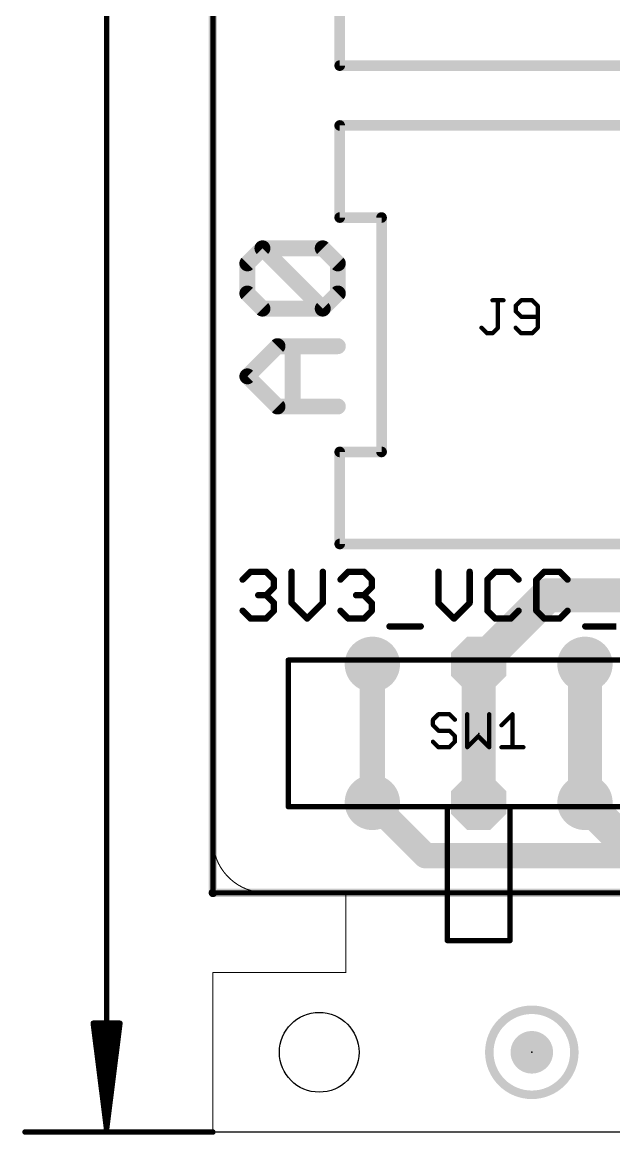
# Model space of a CAD drawing. Extents: x -0.23 to 5.5, y -0.23 to 4.66.
# Drawn here: x -0.179 to 0.377, y -0.228 to 0.819 of the extents above; entities that cross this region are included whole.
import ezdxf

# ---------------------------------------------------------------- set-up
doc = ezdxf.new("R2010")
doc.units = 0
for name, color, linetype in [('1', 14, 'CONTINUOUS'), ('16', 174, 'CONTINUOUS'), ('17', 94, 'CONTINUOUS'), ('20', 214, 'CONTINUOUS'), ('21', 251, 'CONTINUOUS'), ('23', 178, 'CONTINUOUS'), ('25', 251, 'CONTINUOUS'), ('50', 251, 'CONTINUOUS')]:
    doc.layers.add(name, color=color, linetype=linetype)

# ---------------------------------------------------------------- blocks, each defined once
blk = doc.blocks.new('PIE')
at = {"const_width": 0.5}
blk.add_lwpolyline([(0, -0.25, 1), (0, 0.25, 1), (0, -0.25)], format="xyb", dxfattribs=at)
blk = doc.blocks.new('ROUNDP')
at = {"const_width": 0.5}
blk.add_lwpolyline([(0, -0.25, 1), (0, 0.25, 1), (0, -0.25)], format="xyb", dxfattribs=at)
blk = doc.blocks.new('OCTAGONP')
at = {"const_width": 0.5}
blk.add_lwpolyline([(-0.25, -0.103553), (-0.25, 0.103553), (-0.103553, 0.25), (0.103553, 0.25), (0.25, 0.103553), (0.25, -0.103553), (0.103553, -0.25), (-0.103553, -0.25), (-0.25, -0.103553), (-0.25, 0.103553)], dxfattribs=at)

msp = doc.modelspace()

# ---------------------------------------------------------------- linework, layer by layer
at = {"layer": '1'}
for points, const_width in [([(0, 0), (0, 2.1)], 0.008), ([(0.315039, 0.28), (0.25, 0.214961)], 0.032), ([(0.55, 0.28), (0.315039, 0.28)], 0.032), ([(0.25, 0.085039), (0.25, 0.214961)], 0.032), ([(0.35, 0.085039), (0.35, 0.214961)], 0.032), ([(0.15, 0.214961), (0.15, 0.085039)], 0.024), ([(0.395, 0.040039), (0.35, 0.085039)], 0.032), ([(2.7, 0), (0, 0)], 0.008)]:
    msp.add_lwpolyline(points, dxfattribs=dict(at, const_width=const_width))
for points, const_width in [([(0.315039, 0.288, 1), (0.315039, 0.272)], 0.016), ([(0.320696, 0.274343, 1), (0.309383, 0.285657)], 0.016), ([(0.258, 0.214961, 1), (0.242, 0.214961)], 0.016), ([(0.358, 0.214961, 1), (0.342, 0.214961)], 0.016), ([(0.156, 0.214961, 1), (0.144, 0.214961)], 0.012), ([(0.244343, 0.220617, 1), (0.255657, 0.209304)], 0.016), ([(0.355657, 0.090696, 1), (0.344343, 0.079383)], 0.016), ([(0.144, 0.085039, 1), (0.156, 0.085039)], 0.012), ([(0.242, 0.085039, 1), (0.258, 0.085039)], 0.016), ([(0.342, 0.085039, 1), (0.358, 0.085039)], 0.016), ([(0, 0.002, 1), (0, -0.002)], 0.004), ([(-0.002, 0, 1), (0.002, 0)], 0.004), ([(0.3, -0.19, 1), (0.3, -0.11, 1), (0.3, -0.19)], 0.008)]:
    msp.add_lwpolyline(points, format="xyb", dxfattribs=dict(at, const_width=const_width))
at = {"layer": '16'}
for points, const_width in [([(0, 0), (0, 2.1)], 0.008), ([(0.15, 0.085039), (0.15, 0.085)], 0.024), ([(0.15, 0.085), (0.2, 0.035)], 0.024), ([(0.2, 0.035), (1.335, 0.035)], 0.024), ([(2.7, 0), (0, 0)], 0.008)]:
    msp.add_lwpolyline(points, dxfattribs=dict(at, const_width=const_width))
for points, const_width in [([(0.154243, 0.089243, 1), (0.145757, 0.080757)], 0.012), ([(0.156, 0.085039, 1), (0.144, 0.085039)], 0.012), ([(0.144, 0.085, 1), (0.156, 0.085)], 0.012), ([(0.2, 0.041, 1), (0.2, 0.029)], 0.012), ([(0.195757, 0.030757, 1), (0.204243, 0.039243)], 0.012), ([(0, 0.002, 1), (0, -0.002)], 0.004), ([(-0.002, 0, 1), (0.002, 0)], 0.004)]:
    msp.add_lwpolyline(points, format="xyb", dxfattribs=dict(at, const_width=const_width))
at = {"layer": '20', "const_width": 0.001}
for points in [[(0, 0.05), (0, 2.05)], [(0.05, 0), (2.55, 0)]]:
    msp.add_lwpolyline(points, dxfattribs=at)
at = {"layer": '20'}
for points, const_width in [([(0, 0.05, 0.414214), (0.05, 0)], 0.001), ([(0.00025, 0.05, 1), (-0.00025, 0.05)], 0.0005), ([(0, 0.05, 0.414214), (0.05, 0)], 0.001), ([(0.00025, 0.05, 1), (-0.00025, 0.05)], 0.0005), ([(-0.00025, 0.05, 1), (0.00025, 0.05)], 0.0005), ([(0.05, 0.00025, 1), (0.05, -0.00025)], 0.0005), ([(0.05, -0.00025, 1), (0.05, 0.00025)], 0.0005), ([(0.05, -0.00025, 1), (0.05, 0.00025)], 0.0005)]:
    msp.add_lwpolyline(points, format="xyb", dxfattribs=dict(at, const_width=const_width))
msp.add_circle((0.1, -0.15), 0.0375, dxfattribs=at)
at = {"layer": '21'}
for points, const_width in [([(0, 0), (0, 2.1)], 0.005), ([(0.119291, 0.77815), (0.119291, 0.864764)], 0.01), ([(0.119291, 0.77815), (0.387008, 0.77815)], 0.01), ([(0.387008, 0.72185), (0.119291, 0.72185)], 0.01), ([(0.119291, 0.635236), (0.119291, 0.72185)], 0.01), ([(0.158661, 0.635236), (0.119291, 0.635236)], 0.01), ([(0.158661, 0.414764), (0.158661, 0.635236)], 0.01), ([(0.032427, 0.592115), (0.046606, 0.606294)], 0.015), ([(0.046606, 0.606294), (0.103321, 0.606294)], 0.015), ([(0.103321, 0.549579), (0.046606, 0.606294)], 0.015), ([(0.103321, 0.606294), (0.1175, 0.592115)], 0.015), ([(0.032427, 0.563757), (0.032427, 0.592115)], 0.015), ([(0.1175, 0.592115), (0.1175, 0.563757)], 0.015), ([(0.046606, 0.549579), (0.032427, 0.563757)], 0.015), ([(0.1175, 0.563757), (0.103321, 0.549579)], 0.015), ([(0.103321, 0.549579), (0.046606, 0.549579)], 0.015), ([(0.032427, 0.485858), (0.060785, 0.514215)], 0.015), ([(0.060785, 0.514215), (0.1175, 0.514215)], 0.015), ([(0.074964, 0.4575), (0.074964, 0.514215)], 0.015), ([(0.060785, 0.4575), (0.032427, 0.485858)], 0.015), ([(0.1175, 0.4575), (0.060785, 0.4575)], 0.015), ([(0.119291, 0.32815), (0.119291, 0.414764)], 0.01), ([(0.119291, 0.414764), (0.158661, 0.414764)], 0.01), ([(0.119291, 0.32815), (0.387008, 0.32815)], 0.01), ([(0.028, 0.294698), (0.03534, 0.302038)], 0.006), ([(0.03534, 0.302038), (0.050019, 0.302038)], 0.006), ([(0.050019, 0.302038), (0.057358, 0.294698)], 0.006), ([(0.074039, 0.302038), (0.074039, 0.272679)], 0.006), ([(0.103398, 0.272679), (0.103398, 0.302038)], 0.006), ([(0.120078, 0.294698), (0.127418, 0.302038)], 0.006), ([(0.127418, 0.302038), (0.142097, 0.302038)], 0.006), ([(0.142097, 0.302038), (0.149437, 0.294698)], 0.006), ([(0.212157, 0.302038), (0.212157, 0.272679)], 0.006), ([(0.241515, 0.272679), (0.241515, 0.302038)], 0.006), ([(0.265536, 0.302038), (0.258196, 0.294698)], 0.006), ([(0.280215, 0.302038), (0.265536, 0.302038)], 0.006), ([(0.287555, 0.294698), (0.280215, 0.302038)], 0.006), ([(0.311575, 0.302038), (0.304235, 0.294698)], 0.006), ([(0.326254, 0.302038), (0.311575, 0.302038)], 0.006), ([(0.333594, 0.294698), (0.326254, 0.302038)], 0.006), ([(0.057358, 0.294698), (0.057358, 0.287358)], 0.006), ([(0.149437, 0.294698), (0.149437, 0.287358)], 0.006), ([(0.258196, 0.294698), (0.258196, 0.26534)], 0.006), ([(0.304235, 0.294698), (0.304235, 0.26534)], 0.006), ([(0.050019, 0.280019), (0.042679, 0.280019)], 0.006), ([(0.057358, 0.287358), (0.050019, 0.280019)], 0.006), ([(0.050019, 0.280019), (0.057358, 0.272679)], 0.006), ([(0.142097, 0.280019), (0.134758, 0.280019)], 0.006), ([(0.149437, 0.287358), (0.142097, 0.280019)], 0.006), ([(0.142097, 0.280019), (0.149437, 0.272679)], 0.006), ([(0.057358, 0.272679), (0.057358, 0.26534)], 0.006), ([(0.074039, 0.272679), (0.088718, 0.258)], 0.006), ([(0.088718, 0.258), (0.103398, 0.272679)], 0.006), ([(0.149437, 0.272679), (0.149437, 0.26534)], 0.006), ([(0.212157, 0.272679), (0.226836, 0.258)], 0.006), ([(0.226836, 0.258), (0.241515, 0.272679)], 0.006), ([(0.03534, 0.258), (0.028, 0.26534)], 0.006), ([(0.057358, 0.26534), (0.050019, 0.258)], 0.006), ([(0.127418, 0.258), (0.120078, 0.26534)], 0.006), ([(0.149437, 0.26534), (0.142097, 0.258)], 0.006), ([(0.258196, 0.26534), (0.265536, 0.258)], 0.006), ([(0.280215, 0.258), (0.287555, 0.26534)], 0.006), ([(0.304235, 0.26534), (0.311575, 0.258)], 0.006), ([(0.326254, 0.258), (0.333594, 0.26534)], 0.006), ([(0.050019, 0.258), (0.03534, 0.258)], 0.006), ([(0.142097, 0.258), (0.127418, 0.258)], 0.006), ([(0.166118, 0.25066), (0.195476, 0.25066)], 0.006), ([(0.265536, 0.258), (0.280215, 0.258)], 0.006), ([(0.311575, 0.258), (0.326254, 0.258)], 0.006), ([(0.350275, 0.25066), (0.379633, 0.25066)], 0.006), ([(0.070866, 0.081102), (0.070866, 0.218898)], 0.005), ([(0.070866, 0.218898), (0.429134, 0.218898)], 0.005), ([(0.220472, 0.081102), (0.070866, 0.081102)], 0.005), ([(0.279528, 0.081102), (0.220472, 0.081102)], 0.005), ([(0.220472, 0.081102), (0.220472, -0.044882)], 0.005), ([(0.429134, 0.081102), (0.279528, 0.081102)], 0.005), ([(0.279528, -0.044882), (0.279528, 0.081102)], 0.005), ([(2.6, 0), (0, 0)], 0.005), ([(0.220472, -0.044882), (0.279528, -0.044882)], 0.005)]:
    msp.add_lwpolyline(points, dxfattribs=dict(at, const_width=const_width))
for points, const_width in [([(0.119291, 0.78065, 1), (0.119291, 0.77565)], 0.005), ([(0.116791, 0.77815, 1), (0.121791, 0.77815)], 0.005), ([(0.119291, 0.72435, 1), (0.119291, 0.71935)], 0.005), ([(0.121791, 0.72185, 1), (0.116791, 0.72185)], 0.005), ([(0.119291, 0.637736, 1), (0.119291, 0.632736)], 0.005), ([(0.161161, 0.635236, 1), (0.156161, 0.635236)], 0.005), ([(0.158661, 0.632736, 1), (0.158661, 0.637736)], 0.005), ([(0.116791, 0.635236, 1), (0.121791, 0.635236)], 0.005), ([(0.046606, 0.610044, 1), (0.046606, 0.602544)], 0.0075), ([(0.049258, 0.608945, 1), (0.043955, 0.603642)], 0.0075), ([(0.049258, 0.603642, 1), (0.043955, 0.608945)], 0.0075), ([(0.105973, 0.608945, 1), (0.10067, 0.603642)], 0.0075), ([(0.103321, 0.602544, 1), (0.103321, 0.610044)], 0.0075), ([(0.036177, 0.592115, 1), (0.028677, 0.592115)], 0.0075), ([(0.029776, 0.594767, 1), (0.035079, 0.589463)], 0.0075), ([(0.12125, 0.592115, 1), (0.11375, 0.592115)], 0.0075), ([(0.114848, 0.589463, 1), (0.120152, 0.594767)], 0.0075), ([(0.028677, 0.563757, 1), (0.036177, 0.563757)], 0.0075), ([(0.035079, 0.566409, 1), (0.029776, 0.561106)], 0.0075), ([(0.11375, 0.563757, 1), (0.12125, 0.563757)], 0.0075), ([(0.120152, 0.561106, 1), (0.114848, 0.566409)], 0.0075), ([(0.046606, 0.553329, 1), (0.046606, 0.545829)], 0.0075), ([(0.043955, 0.546927, 1), (0.049258, 0.55223)], 0.0075), ([(0.10067, 0.55223, 1), (0.105973, 0.546927)], 0.0075), ([(0.10067, 0.546927, 1), (0.105973, 0.55223)], 0.0075), ([(0.103321, 0.545829, 1), (0.103321, 0.553329)], 0.0075), ([(0.060785, 0.517965, 1), (0.060785, 0.510465)], 0.0075), ([(0.063437, 0.511563, 1), (0.058133, 0.516867)], 0.0075), ([(0.078714, 0.514215, 1), (0.071214, 0.514215)], 0.0075), ([(0.1175, 0.510465, 1), (0.1175, 0.517965)], 0.0075), ([(0.035079, 0.488509, 1), (0.029776, 0.483206)], 0.0075), ([(0.029776, 0.488509, 1), (0.035079, 0.483206)], 0.0075), ([(0.060785, 0.46125, 1), (0.060785, 0.45375)], 0.0075), ([(0.058133, 0.454848, 1), (0.063437, 0.460152)], 0.0075), ([(0.071214, 0.4575, 1), (0.078714, 0.4575)], 0.0075), ([(0.1175, 0.45375, 1), (0.1175, 0.46125)], 0.0075), ([(0.121791, 0.414764, 1), (0.116791, 0.414764)], 0.005), ([(0.119291, 0.417264, 1), (0.119291, 0.412264)], 0.005), ([(0.158661, 0.412264, 1), (0.158661, 0.417264)], 0.005), ([(0.156161, 0.414764, 1), (0.161161, 0.414764)], 0.005), ([(0.119291, 0.33065, 1), (0.119291, 0.32565)], 0.005), ([(0.116791, 0.32815, 1), (0.121791, 0.32815)], 0.005), ([(0.03534, 0.303538, 1), (0.03534, 0.300538)], 0.003), ([(0.0364, 0.300977, 1), (0.034279, 0.303098)], 0.003), ([(0.051079, 0.303098, 1), (0.048958, 0.300977)], 0.003), ([(0.050019, 0.300538, 1), (0.050019, 0.303538)], 0.003), ([(0.075539, 0.302038, 1), (0.072539, 0.302038)], 0.003), ([(0.104898, 0.302038, 1), (0.101898, 0.302038)], 0.003), ([(0.127418, 0.303538, 1), (0.127418, 0.300538)], 0.003), ([(0.128479, 0.300977, 1), (0.126357, 0.303098)], 0.003), ([(0.143158, 0.303098, 1), (0.141037, 0.300977)], 0.003), ([(0.142097, 0.300538, 1), (0.142097, 0.303538)], 0.003), ([(0.213657, 0.302038, 1), (0.210657, 0.302038)], 0.003), ([(0.243015, 0.302038, 1), (0.240015, 0.302038)], 0.003), ([(0.265536, 0.303538, 1), (0.265536, 0.300538)], 0.003), ([(0.266596, 0.300977, 1), (0.264475, 0.303098)], 0.003), ([(0.281276, 0.303098, 1), (0.279154, 0.300977)], 0.003), ([(0.280215, 0.300538, 1), (0.280215, 0.303538)], 0.003), ([(0.311575, 0.303538, 1), (0.311575, 0.300538)], 0.003), ([(0.312636, 0.300977, 1), (0.310514, 0.303098)], 0.003), ([(0.327315, 0.303098, 1), (0.325194, 0.300977)], 0.003), ([(0.326254, 0.300538, 1), (0.326254, 0.303538)], 0.003), ([(0.026939, 0.295759, 1), (0.029061, 0.293637)], 0.003), ([(0.058858, 0.294698, 1), (0.055858, 0.294698)], 0.003), ([(0.056298, 0.293637, 1), (0.058419, 0.295759)], 0.003), ([(0.119018, 0.295759, 1), (0.121139, 0.293637)], 0.003), ([(0.150937, 0.294698, 1), (0.147937, 0.294698)], 0.003), ([(0.148376, 0.293637, 1), (0.150498, 0.295759)], 0.003), ([(0.259696, 0.294698, 1), (0.256696, 0.294698)], 0.003), ([(0.257136, 0.295759, 1), (0.259257, 0.293637)], 0.003), ([(0.286494, 0.293637, 1), (0.288615, 0.295759)], 0.003), ([(0.305735, 0.294698, 1), (0.302735, 0.294698)], 0.003), ([(0.303175, 0.295759, 1), (0.305296, 0.293637)], 0.003), ([(0.332533, 0.293637, 1), (0.334655, 0.295759)], 0.003), ([(0.042679, 0.281519, 1), (0.042679, 0.278519)], 0.003), ([(0.051079, 0.281079, 1), (0.048958, 0.278958)], 0.003), ([(0.048958, 0.281079, 1), (0.051079, 0.278958)], 0.003), ([(0.050019, 0.278519, 1), (0.050019, 0.281519)], 0.003), ([(0.055858, 0.287358, 1), (0.058858, 0.287358)], 0.003), ([(0.058419, 0.286298, 1), (0.056298, 0.288419)], 0.003), ([(0.134758, 0.281519, 1), (0.134758, 0.278519)], 0.003), ([(0.143158, 0.281079, 1), (0.141037, 0.278958)], 0.003), ([(0.141037, 0.281079, 1), (0.143158, 0.278958)], 0.003), ([(0.142097, 0.278519, 1), (0.142097, 0.281519)], 0.003), ([(0.147937, 0.287358, 1), (0.150937, 0.287358)], 0.003), ([(0.150498, 0.286298, 1), (0.148376, 0.288419)], 0.003), ([(0.058858, 0.272679, 1), (0.055858, 0.272679)], 0.003), ([(0.056298, 0.271618, 1), (0.058419, 0.27374)], 0.003), ([(0.0751, 0.27374, 1), (0.072979, 0.271618)], 0.003), ([(0.072539, 0.272679, 1), (0.075539, 0.272679)], 0.003), ([(0.101898, 0.272679, 1), (0.104898, 0.272679)], 0.003), ([(0.104458, 0.271618, 1), (0.102337, 0.27374)], 0.003), ([(0.150937, 0.272679, 1), (0.147937, 0.272679)], 0.003), ([(0.148376, 0.271618, 1), (0.150498, 0.27374)], 0.003), ([(0.213218, 0.27374, 1), (0.211096, 0.271618)], 0.003), ([(0.210657, 0.272679, 1), (0.213657, 0.272679)], 0.003), ([(0.240015, 0.272679, 1), (0.243015, 0.272679)], 0.003), ([(0.242576, 0.271618, 1), (0.240455, 0.27374)], 0.003), ([(0.029061, 0.2664, 1), (0.026939, 0.264279)], 0.003), ([(0.055858, 0.26534, 1), (0.058858, 0.26534)], 0.003), ([(0.058419, 0.264279, 1), (0.056298, 0.2664)], 0.003), ([(0.121139, 0.2664, 1), (0.119018, 0.264279)], 0.003), ([(0.147937, 0.26534, 1), (0.150937, 0.26534)], 0.003), ([(0.150498, 0.264279, 1), (0.148376, 0.2664)], 0.003), ([(0.256696, 0.26534, 1), (0.259696, 0.26534)], 0.003), ([(0.259257, 0.2664, 1), (0.257136, 0.264279)], 0.003), ([(0.288615, 0.264279, 1), (0.286494, 0.2664)], 0.003), ([(0.302735, 0.26534, 1), (0.305735, 0.26534)], 0.003), ([(0.305296, 0.2664, 1), (0.303175, 0.264279)], 0.003), ([(0.334655, 0.264279, 1), (0.332533, 0.2664)], 0.003), ([(0.03534, 0.2595, 1), (0.03534, 0.2565)], 0.003), ([(0.034279, 0.256939, 1), (0.0364, 0.259061)], 0.003), ([(0.048958, 0.259061, 1), (0.051079, 0.256939)], 0.003), ([(0.050019, 0.2565, 1), (0.050019, 0.2595)], 0.003), ([(0.087658, 0.259061, 1), (0.089779, 0.256939)], 0.003), ([(0.087658, 0.256939, 1), (0.089779, 0.259061)], 0.003), ([(0.127418, 0.2595, 1), (0.127418, 0.2565)], 0.003), ([(0.126357, 0.256939, 1), (0.128479, 0.259061)], 0.003), ([(0.141037, 0.259061, 1), (0.143158, 0.256939)], 0.003), ([(0.142097, 0.2565, 1), (0.142097, 0.2595)], 0.003), ([(0.166118, 0.25216, 1), (0.166118, 0.24916)], 0.003), ([(0.195476, 0.24916, 1), (0.195476, 0.25216)], 0.003), ([(0.225775, 0.259061, 1), (0.227897, 0.256939)], 0.003), ([(0.225775, 0.256939, 1), (0.227897, 0.259061)], 0.003), ([(0.265536, 0.2595, 1), (0.265536, 0.2565)], 0.003), ([(0.264475, 0.256939, 1), (0.266596, 0.259061)], 0.003), ([(0.279154, 0.259061, 1), (0.281276, 0.256939)], 0.003), ([(0.280215, 0.2565, 1), (0.280215, 0.2595)], 0.003), ([(0.311575, 0.2595, 1), (0.311575, 0.2565)], 0.003), ([(0.310514, 0.256939, 1), (0.312636, 0.259061)], 0.003), ([(0.325194, 0.259061, 1), (0.327315, 0.256939)], 0.003), ([(0.326254, 0.2565, 1), (0.326254, 0.2595)], 0.003), ([(0.350275, 0.25216, 1), (0.350275, 0.24916)], 0.003), ([(0.072116, 0.218898, 1), (0.069616, 0.218898)], 0.0025), ([(0.070866, 0.220148, 1), (0.070866, 0.217648)], 0.0025), ([(0.070866, 0.082352, 1), (0.070866, 0.079852)], 0.0025), ([(0.069616, 0.081102, 1), (0.072116, 0.081102)], 0.0025), ([(0.220472, 0.082352, 1), (0.220472, 0.079852)], 0.0025), ([(0.221722, 0.081102, 1), (0.219222, 0.081102)], 0.0025), ([(0.220472, 0.079852, 1), (0.220472, 0.082352)], 0.0025), ([(0.279528, 0.082352, 1), (0.279528, 0.079852)], 0.0025), ([(0.280778, 0.081102, 1), (0.278278, 0.081102)], 0.0025), ([(0.279528, 0.079852, 1), (0.279528, 0.082352)], 0.0025), ([(0, 0.00125, 1), (0, -0.00125)], 0.0025), ([(-0.00125, 0, 1), (0.00125, 0)], 0.0025), ([(0.220472, -0.043632, 1), (0.220472, -0.046132)], 0.0025), ([(0.219222, -0.044882, 1), (0.221722, -0.044882)], 0.0025), ([(0.278278, -0.044882, 1), (0.280778, -0.044882)], 0.0025), ([(0.279528, -0.046132, 1), (0.279528, -0.043632)], 0.0025)]:
    msp.add_lwpolyline(points, format="xyb", dxfattribs=dict(at, const_width=const_width))
at = {"layer": '23'}
for p in [(0.25, 0.15), (0, 0), (0.3, -0.15)]:
    msp.add_point(p, dxfattribs=at)
at = {"layer": '25', "const_width": 0.004}
for points in [[(0.262972, 0.557416), (0.273314, 0.557416)], [(0.268143, 0.531561), (0.268143, 0.557416)], [(0.290028, 0.557416), (0.284857, 0.552245)], [(0.300371, 0.557416), (0.290028, 0.557416)], [(0.305542, 0.552245), (0.300371, 0.557416)], [(0.284857, 0.552245), (0.284857, 0.547074)], [(0.284857, 0.547074), (0.290028, 0.541903)], [(0.305542, 0.531561), (0.305542, 0.552245)], [(0.290028, 0.541903), (0.305542, 0.541903)], [(0.25263, 0.531561), (0.257801, 0.52639)], [(0.257801, 0.52639), (0.262972, 0.52639)], [(0.262972, 0.52639), (0.268143, 0.531561)], [(0.284857, 0.531561), (0.290028, 0.52639)], [(0.290028, 0.52639), (0.300371, 0.52639)], [(0.300371, 0.52639), (0.305542, 0.531561)], [(0.212171, 0.168026), (0.207, 0.162855)], [(0.222513, 0.168026), (0.212171, 0.168026)], [(0.227684, 0.162855), (0.222513, 0.168026)], [(0.239227, 0.168026), (0.239227, 0.137)], [(0.259912, 0.137), (0.259912, 0.168026)], [(0.271455, 0.157684), (0.281797, 0.168026)], [(0.281797, 0.168026), (0.281797, 0.137)], [(0.207, 0.162855), (0.207, 0.157684)], [(0.207, 0.157684), (0.212171, 0.152513)], [(0.212171, 0.152513), (0.222513, 0.152513)], [(0.222513, 0.152513), (0.227684, 0.147342)], [(0.227684, 0.147342), (0.227684, 0.142171)], [(0.239227, 0.137), (0.24957, 0.147342)], [(0.24957, 0.147342), (0.259912, 0.137)], [(0.212171, 0.137), (0.207, 0.142171)], [(0.222513, 0.137), (0.212171, 0.137)], [(0.227684, 0.142171), (0.222513, 0.137)], [(0.271455, 0.137), (0.292139, 0.137)]]:
    msp.add_lwpolyline(points, dxfattribs=at)
at = {"layer": '25', "const_width": 0.002}
for points in [[(0.262972, 0.558416, 1), (0.262972, 0.556416)], [(0.269143, 0.557416, 1), (0.267143, 0.557416)], [(0.273314, 0.556416, 1), (0.273314, 0.558416)], [(0.290028, 0.558416, 1), (0.290028, 0.556416)], [(0.290736, 0.556709, 1), (0.289321, 0.558123)], [(0.301078, 0.558123, 1), (0.299663, 0.556709)], [(0.300371, 0.556416, 1), (0.300371, 0.558416)], [(0.285857, 0.552245, 1), (0.283857, 0.552245)], [(0.28415, 0.552952, 1), (0.285565, 0.551538)], [(0.285565, 0.547781, 1), (0.28415, 0.546367)], [(0.283857, 0.547074, 1), (0.285857, 0.547074)], [(0.306542, 0.552245, 1), (0.304542, 0.552245)], [(0.304835, 0.551538, 1), (0.306249, 0.552952)], [(0.290028, 0.542903, 1), (0.290028, 0.540903)], [(0.289321, 0.541196, 1), (0.290736, 0.54261)], [(0.305542, 0.540903, 1), (0.305542, 0.542903)], [(0.253337, 0.532268, 1), (0.251923, 0.530854)], [(0.257801, 0.52739, 1), (0.257801, 0.52539)], [(0.257094, 0.525683, 1), (0.258508, 0.527097)], [(0.262265, 0.527097, 1), (0.263679, 0.525683)], [(0.262972, 0.52539, 1), (0.262972, 0.52739)], [(0.267143, 0.531561, 1), (0.269143, 0.531561)], [(0.26885, 0.530854, 1), (0.267436, 0.532268)], [(0.285565, 0.532268, 1), (0.28415, 0.530854)], [(0.290028, 0.52739, 1), (0.290028, 0.52539)], [(0.289321, 0.525683, 1), (0.290736, 0.527097)], [(0.299663, 0.527097, 1), (0.301078, 0.525683)], [(0.300371, 0.52539, 1), (0.300371, 0.52739)], [(0.304542, 0.531561, 1), (0.306542, 0.531561)], [(0.306249, 0.530854, 1), (0.304835, 0.532268)], [(0.212171, 0.169026, 1), (0.212171, 0.167026)], [(0.212878, 0.167319, 1), (0.211464, 0.168734)], [(0.22322, 0.168734, 1), (0.221806, 0.167319)], [(0.222513, 0.167026, 1), (0.222513, 0.169026)], [(0.240227, 0.168026, 1), (0.238227, 0.168026)], [(0.260912, 0.168026, 1), (0.258912, 0.168026)], [(0.282797, 0.168026, 1), (0.280797, 0.168026)], [(0.282504, 0.167319, 1), (0.28109, 0.168734)], [(0.208, 0.162855, 1), (0.206, 0.162855)], [(0.206293, 0.163562, 1), (0.207707, 0.162148)], [(0.207707, 0.158391, 1), (0.206293, 0.156977)], [(0.206, 0.157684, 1), (0.208, 0.157684)], [(0.226977, 0.162148, 1), (0.228391, 0.163562)], [(0.270748, 0.158391, 1), (0.272162, 0.156977)], [(0.212171, 0.153513, 1), (0.212171, 0.151513)], [(0.211464, 0.151806, 1), (0.212878, 0.15322)], [(0.22322, 0.15322, 1), (0.221806, 0.151806)], [(0.222513, 0.151513, 1), (0.222513, 0.153513)], [(0.228684, 0.147342, 1), (0.226684, 0.147342)], [(0.226977, 0.146635, 1), (0.228391, 0.148049)], [(0.250277, 0.148049, 1), (0.248863, 0.146635)], [(0.250277, 0.146635, 1), (0.248863, 0.148049)], [(0.207707, 0.142878, 1), (0.206293, 0.141464)], [(0.212171, 0.138, 1), (0.212171, 0.136)], [(0.211464, 0.136293, 1), (0.212878, 0.137707)], [(0.221806, 0.137707, 1), (0.22322, 0.136293)], [(0.222513, 0.136, 1), (0.222513, 0.138)], [(0.226684, 0.142171, 1), (0.228684, 0.142171)], [(0.228391, 0.141464, 1), (0.226977, 0.142878)], [(0.23852, 0.137707, 1), (0.239935, 0.136293)], [(0.238227, 0.137, 1), (0.240227, 0.137)], [(0.258912, 0.137, 1), (0.260912, 0.137)], [(0.259205, 0.136293, 1), (0.260619, 0.137707)], [(0.271455, 0.138, 1), (0.271455, 0.136)], [(0.280797, 0.137, 1), (0.282797, 0.137)], [(0.292139, 0.136, 1), (0.292139, 0.138)]]:
    msp.add_lwpolyline(points, format="xyb", dxfattribs=at)
at = {"layer": '50'}
for points, const_width in [([(-0.1, 4.422441), (-0.1, -0.222441)], 0.005118), ([(0.125, -0.075), (0.125, 0)], 0.001), ([(0, -0.225), (0, -0.075)], 0.001), ([(0, -0.075), (0.125, -0.075)], 0.001), ([(-0.1, -0.222441), (-0.112569, -0.122638)], 0.005118), ([(-0.112569, -0.122638), (-0.087431, -0.122638)], 0.005118), ([(-0.1, -0.222441), (-0.110236, -0.122638)], 0.005118), ([(-0.1, -0.222441), (-0.105118, -0.122638)], 0.005118), ([(-0.087431, -0.122638), (-0.1, -0.222441)], 0.005118), ([(-0.094882, -0.122638), (-0.1, -0.222441)], 0.005118), ([(-0.089764, -0.122638), (-0.1, -0.222441)], 0.005118), ([(0, -0.225), (-0.176772, -0.225)], 0.005118), ([(5.5, -0.225), (0, -0.225)], 0.001)]:
    msp.add_lwpolyline(points, dxfattribs=dict(at, const_width=const_width))
for points, const_width in [([(0.12525, 0, 1), (0.12475, 0)], 0.0005), ([(0.00025, -0.075, 1), (-0.00025, -0.075)], 0.0005), ([(0, -0.07475, 1), (0, -0.07525)], 0.0005), ([(0.12475, -0.075, 1), (0.12525, -0.075)], 0.0005), ([(0.125, -0.07525, 1), (0.125, -0.07475)], 0.0005), ([(-0.112569, -0.121358, 1), (-0.112569, -0.123917)], 0.002559), ([(-0.111299, -0.122478, 1), (-0.113838, -0.122798)], 0.002559), ([(-0.108963, -0.122507, 1), (-0.111509, -0.122768)], 0.002559), ([(-0.10384, -0.122572, 1), (-0.106396, -0.122703)], 0.002559), ([(-0.093604, -0.122703, 1), (-0.09616, -0.122572)], 0.002559), ([(-0.088491, -0.122768, 1), (-0.091037, -0.122507)], 0.002559), ([(-0.086162, -0.122798, 1), (-0.088701, -0.122478)], 0.002559), ([(-0.087431, -0.123917, 1), (-0.087431, -0.121358)], 0.002559), ([(-0.176772, -0.22372, 1), (-0.176772, -0.22628)], 0.002559), ([(-0.10127, -0.222281, 1), (-0.09873, -0.222601)], 0.002559), ([(-0.10128, -0.222441, 1), (-0.09872, -0.222441)], 0.002559), ([(-0.101273, -0.22231, 1), (-0.098727, -0.222571)], 0.002559), ([(-0.101278, -0.222375, 1), (-0.098722, -0.222506)], 0.002559), ([(-0.101278, -0.222506, 1), (-0.098722, -0.222375)], 0.002559), ([(-0.101273, -0.222571, 1), (-0.098727, -0.22231)], 0.002559), ([(-0.10127, -0.222601, 1), (-0.09873, -0.222281)], 0.002559), ([(0, -0.22628, 1), (0, -0.22372)], 0.002559), ([(0, -0.22475, 1), (0, -0.22525)], 0.0005), ([(-0.00025, -0.225, 1), (0.00025, -0.225)], 0.0005)]:
    msp.add_lwpolyline(points, format="xyb", dxfattribs=dict(at, const_width=const_width))

# ---------------------------------------------------------------- block references
at = {"layer": '1', "xscale": 0.04, "yscale": 0.04}
msp.add_blockref('PIE', (0.3, -0.15), dxfattribs=at)
at = {"layer": '17', "xscale": 0.052, "yscale": 0.052, "rotation": 90}
for name, p in [('ROUNDP', (0.15, 0.214961)), ('ROUNDP', (0.15, 0.214961)), ('OCTAGONP', (0.25, 0.214961)), ('OCTAGONP', (0.25, 0.214961)), ('ROUNDP', (0.35, 0.214961)), ('ROUNDP', (0.35, 0.214961)), ('ROUNDP', (0.15, 0.085039)), ('ROUNDP', (0.15, 0.085039)), ('OCTAGONP', (0.25, 0.085039)), ('OCTAGONP', (0.25, 0.085039)), ('ROUNDP', (0.35, 0.085039)), ('ROUNDP', (0.35, 0.085039))]:
    msp.add_blockref(name, p, dxfattribs=at)

doc.saveas('drawing.dxf')
